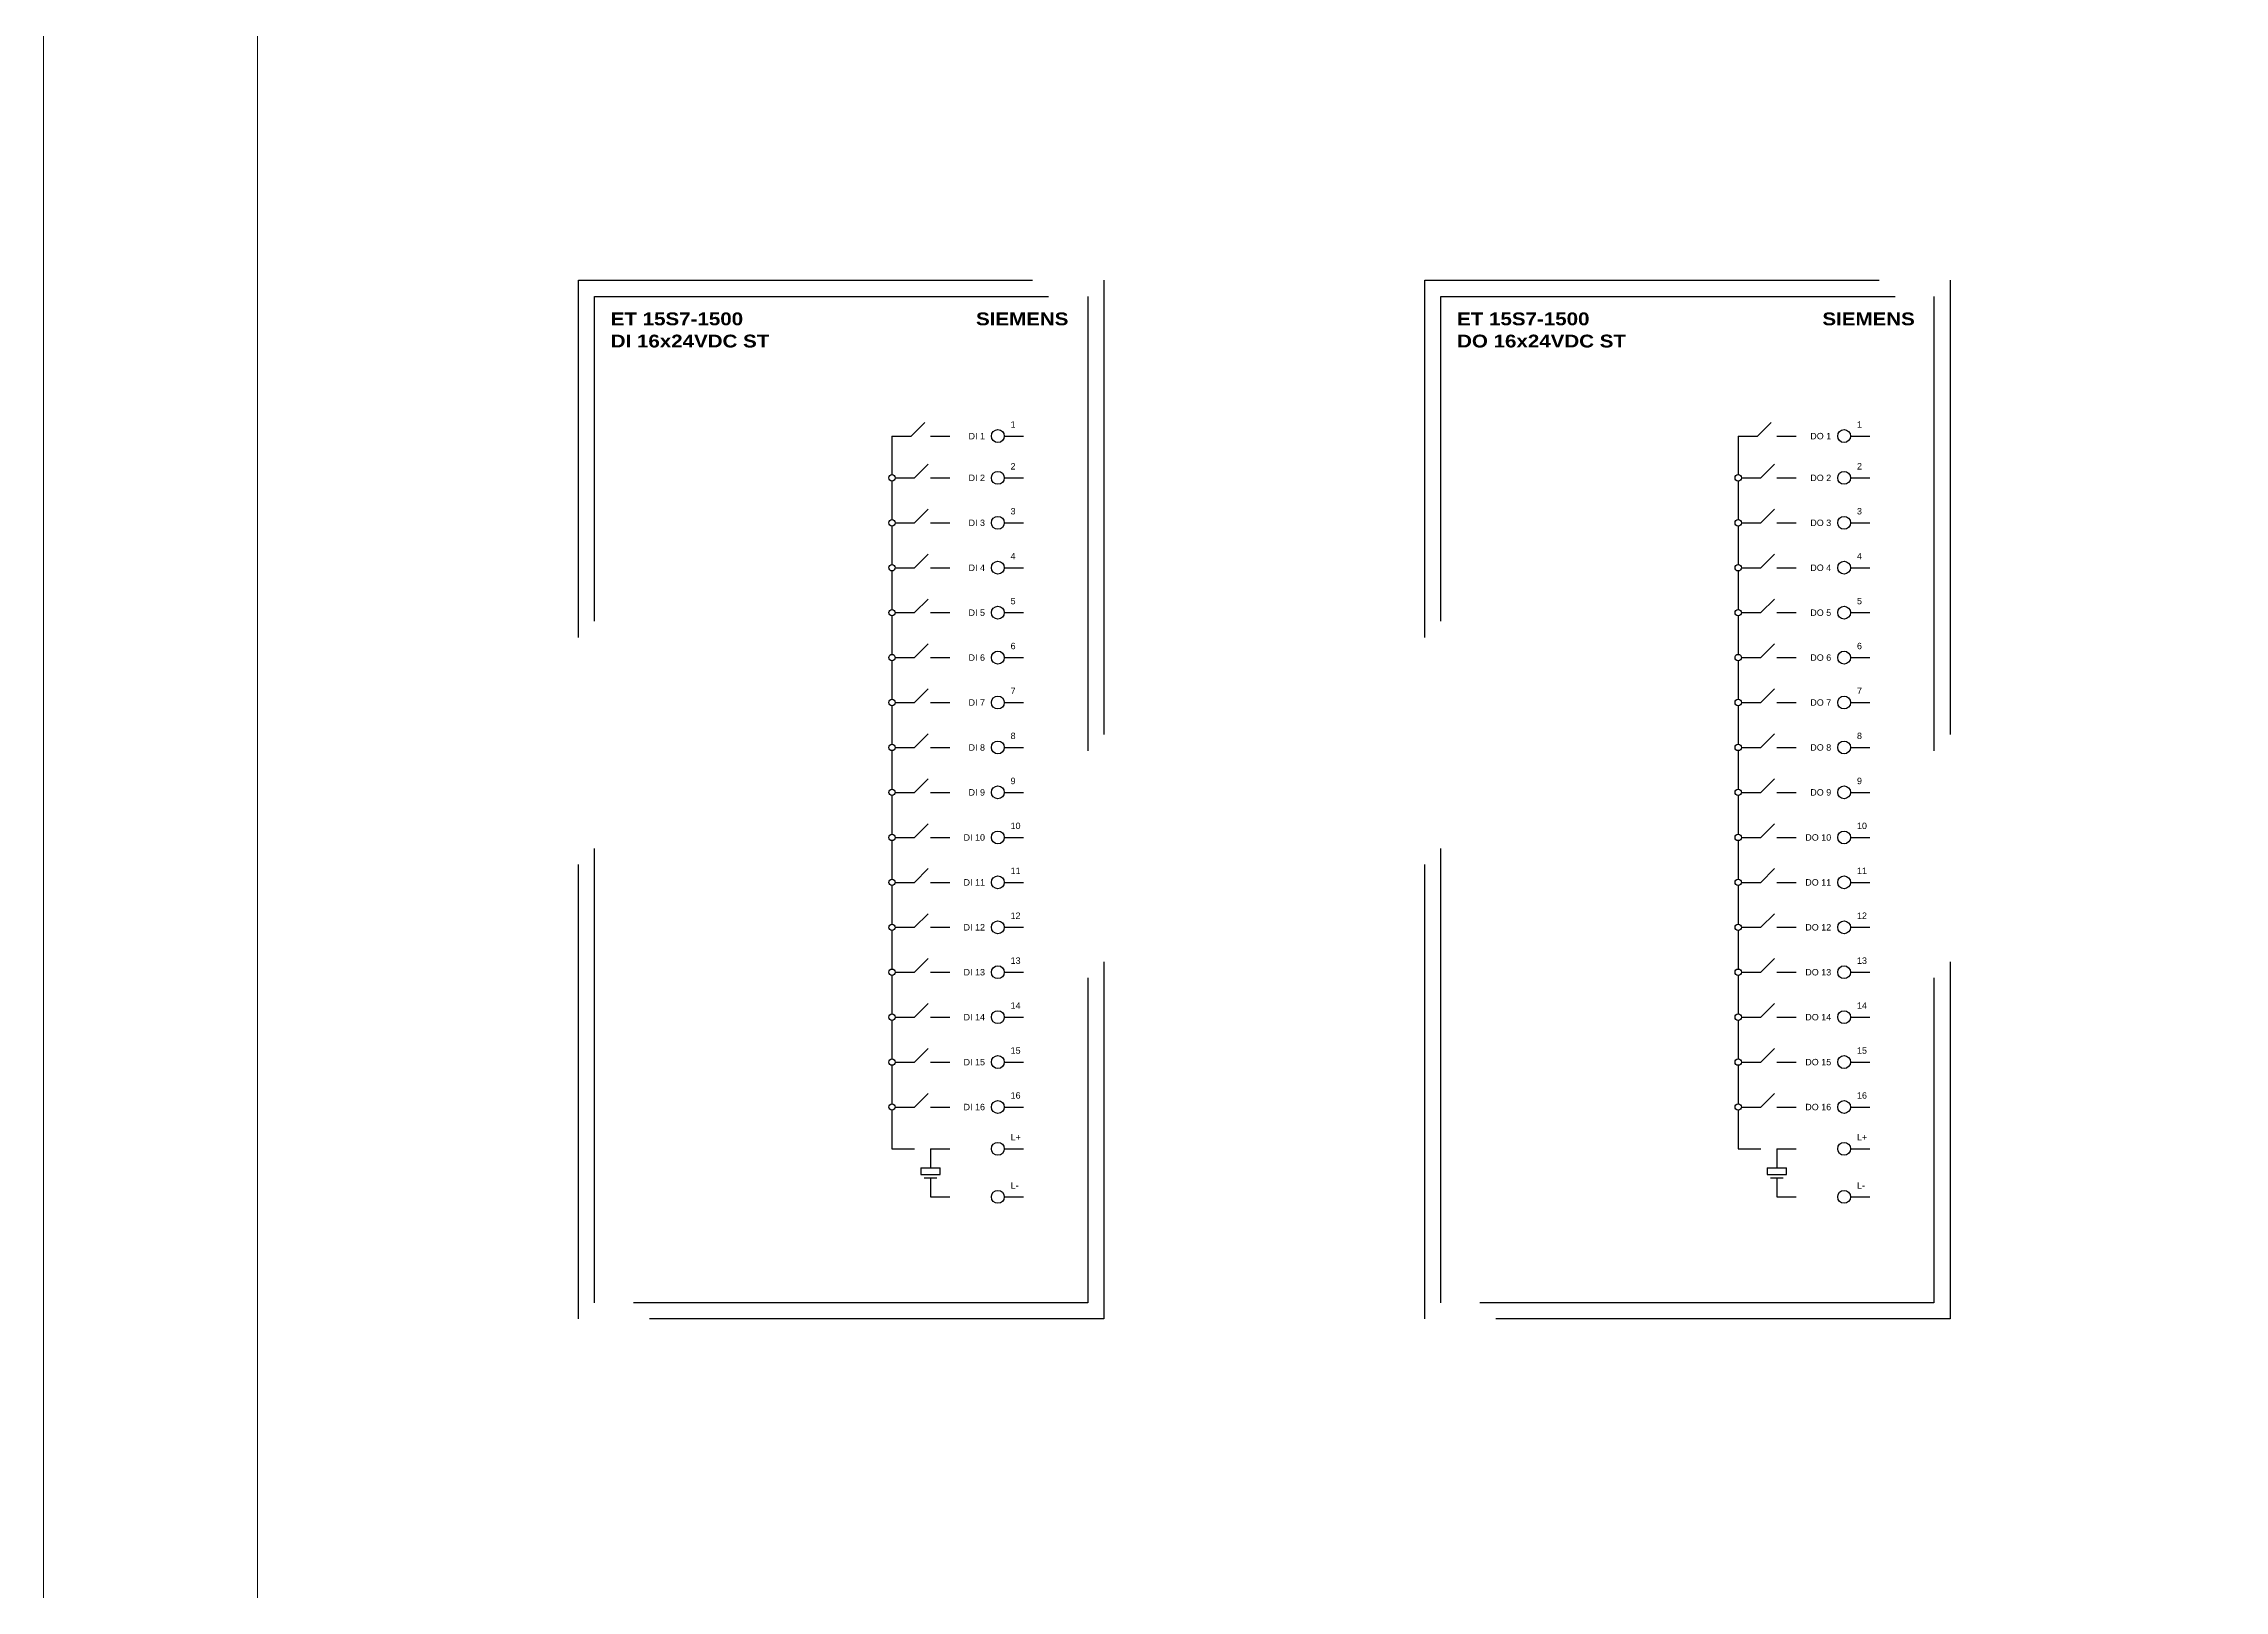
# Model space of a CAD drawing. Header units: centimetres. Extents: x -6233 to 67854, y 107 to 55669.
# Drawn here: x 112 to 1637, y 2329 to 3410 of the extents above; entities that cross this region are included whole.
import ezdxf
from ezdxf.enums import TextEntityAlignment as Align

# ---------------------------------------------------------------- set-up
doc = ezdxf.new("R2010")
doc.units = ezdxf.units.CM
doc.header["$LTSCALE"] = 25.4
doc.linetypes.add('HIDDEN', pattern=[0.375, 0.25, -0.125])
doc.layers.add('Etiket-Line-L', color=7, linetype='Continuous')
doc.layers.add('EtIket-Line-S', color=2, linetype='Continuous')
doc.styles.add('Bold', font='ariblk.ttf', dxfattribs={"height": 25.4})
doc.styles.get("Standard").update_dxf_attribs({"font": 'arial.ttf', "height": 25.4})

# ---------------------------------------------------------------- blocks, each defined once
blk = doc.blocks.new('x5 Out Line')
at = {"lineweight": 15}
blk.add_lwpolyline([(395.797, 9.654), (395.797, 277.058), (9.654, 277.058), (9.654, 9.654)], close=True, dxfattribs=at)
at = {"layer": 'EtIket-Line-S', "lineweight": 9, "ltscale": 0.5}
blk.add_lwpolyline([(0, 0), (405.451, 0), (405.451, 286.712), (0, 286.712)], close=True, dxfattribs=at)

msp = doc.modelspace()

# ---------------------------------------------------------------- linework, layer by layer
at = {"ltscale": 50}
for p, q in [((718.8, 3135.9), (728.3, 3145.4)), ((1310.3, 3135.9), (1319.8, 3145.4)), ((705.3, 3135.9), (718.8, 3135.9)), ((705.3, 3135.9), (705.3, 3109)), ((732.2, 3135.9), (745.7, 3135.9)), ((1296.8, 3135.9), (1310.3, 3135.9)), ((1296.8, 3135.9), (1296.8, 3109)), ((1323.8, 3135.9), (1337.2, 3135.9)), ((721, 3106.7), (730.5, 3116.2)), ((1312.5, 3106.7), (1322.1, 3116.2)), ((705.3, 3104.5), (705.3, 3077.6)), ((707.5, 3106.7), (721, 3106.7)), ((732.2, 3106.7), (745.7, 3106.7)), ((1296.8, 3104.5), (1296.8, 3077.6)), ((1299.1, 3106.7), (1312.5, 3106.7)), ((1323.8, 3106.7), (1337.2, 3106.7)), ((721, 3075.3), (730.5, 3084.8)), ((1312.5, 3075.3), (1322.1, 3084.8)), ((705.3, 3073.1), (705.3, 3046.2)), ((707.5, 3075.3), (721, 3075.3)), ((732.2, 3075.3), (745.7, 3075.3)), ((1296.8, 3073.1), (1296.8, 3046.2)), ((1299.1, 3075.3), (1312.5, 3075.3)), ((1323.8, 3075.3), (1337.2, 3075.3)), ((721, 3043.9), (730.5, 3053.4)), ((1312.5, 3043.9), (1322.1, 3053.4)), ((705.3, 3041.7), (705.3, 3014.7)), ((707.5, 3043.9), (721, 3043.9)), ((732.2, 3043.9), (745.7, 3043.9)), ((1296.8, 3041.7), (1296.8, 3014.7)), ((1299.1, 3043.9), (1312.5, 3043.9)), ((1323.8, 3043.9), (1337.2, 3043.9)), ((721, 3012.5), (730.5, 3022)), ((1312.5, 3012.5), (1322.1, 3022)), ((705.3, 3010.3), (705.3, 2983.3)), ((707.5, 3012.5), (721, 3012.5)), ((732.2, 3012.5), (745.7, 3012.5)), ((1296.8, 3010.3), (1296.8, 2983.3)), ((1299.1, 3012.5), (1312.5, 3012.5)), ((1323.8, 3012.5), (1337.2, 3012.5)), ((721, 2981.1), (730.5, 2990.6)), ((1312.5, 2981.1), (1322.1, 2990.6)), ((705.3, 2978.8), (705.3, 2951.9)), ((707.5, 2981.1), (721, 2981.1)), ((732.2, 2981.1), (745.7, 2981.1)), ((1296.8, 2978.8), (1296.8, 2951.9)), ((1299.1, 2981.1), (1312.5, 2981.1)), ((1323.8, 2981.1), (1337.2, 2981.1)), ((721, 2949.7), (730.5, 2959.2)), ((1312.5, 2949.7), (1322.1, 2959.2)), ((705.3, 2947.4), (705.3, 2920.5)), ((707.5, 2949.7), (721, 2949.7)), ((732.2, 2949.7), (745.7, 2949.7)), ((1296.8, 2947.4), (1296.8, 2920.5)), ((1299.1, 2949.7), (1312.5, 2949.7)), ((1323.8, 2949.7), (1337.2, 2949.7)), ((721, 2918.3), (730.5, 2927.8)), ((1312.5, 2918.3), (1322.1, 2927.8)), ((705.3, 2916), (705.3, 2889.1)), ((707.5, 2918.3), (721, 2918.3)), ((732.2, 2918.3), (745.7, 2918.3)), ((1296.8, 2916), (1296.8, 2889.1)), ((1299.1, 2918.3), (1312.5, 2918.3)), ((1323.8, 2918.3), (1337.2, 2918.3)), ((721, 2886.9), (730.5, 2896.4)), ((1312.5, 2886.9), (1322.1, 2896.4)), ((705.3, 2884.6), (705.3, 2857.7)), ((707.5, 2886.9), (721, 2886.9)), ((732.2, 2886.9), (745.7, 2886.9)), ((1296.8, 2884.6), (1296.8, 2857.7)), ((1299.1, 2886.9), (1312.5, 2886.9)), ((1323.8, 2886.9), (1337.2, 2886.9)), ((705.3, 2853.2), (705.3, 2826.3)), ((707.5, 2855.4), (721, 2855.4)), ((721, 2855.4), (730.5, 2865)), ((732.2, 2855.4), (745.7, 2855.4)), ((1296.8, 2853.2), (1296.8, 2826.3)), ((1299.1, 2855.4), (1312.5, 2855.4)), ((1312.5, 2855.4), (1322.1, 2865)), ((1323.8, 2855.4), (1337.2, 2855.4)), ((705.3, 2821.8), (705.3, 2794.9)), ((707.5, 2824), (721, 2824)), ((721, 2824), (730.5, 2833.6)), ((732.2, 2824), (745.7, 2824)), ((1296.8, 2821.8), (1296.8, 2794.9)), ((1299.1, 2824), (1312.5, 2824)), ((1312.5, 2824), (1322.1, 2833.6)), ((1323.8, 2824), (1337.2, 2824)), ((705.3, 2790.4), (705.3, 2763.5)), ((707.5, 2792.6), (721, 2792.6)), ((721, 2792.6), (730.5, 2802.1)), ((732.2, 2792.6), (745.7, 2792.6)), ((1296.8, 2790.4), (1296.8, 2763.5)), ((1299.1, 2792.6), (1312.5, 2792.6)), ((1312.5, 2792.6), (1322.1, 2802.1)), ((1323.8, 2792.6), (1337.2, 2792.6)), ((707.5, 2761.2), (721, 2761.2)), ((721, 2761.2), (730.5, 2770.7)), ((732.2, 2761.2), (745.7, 2761.2)), ((1299.1, 2761.2), (1312.5, 2761.2)), ((1312.5, 2761.2), (1322.1, 2770.7)), ((1323.8, 2761.2), (1337.2, 2761.2)), ((705.3, 2759), (705.3, 2732)), ((1296.8, 2759), (1296.8, 2732)), ((707.5, 2729.8), (721, 2729.8)), ((721, 2729.8), (730.5, 2739.3)), ((732.2, 2729.8), (745.7, 2729.8)), ((1299.1, 2729.8), (1312.5, 2729.8)), ((1312.5, 2729.8), (1322.1, 2739.3)), ((1323.8, 2729.8), (1337.2, 2729.8)), ((705.3, 2727.6), (705.3, 2700.6)), ((1296.8, 2727.6), (1296.8, 2700.6)), ((707.5, 2698.4), (721, 2698.4)), ((721, 2698.4), (730.5, 2707.9)), ((732.2, 2698.4), (745.7, 2698.4)), ((1299.1, 2698.4), (1312.5, 2698.4)), ((1312.5, 2698.4), (1322.1, 2707.9)), ((1323.8, 2698.4), (1337.2, 2698.4)), ((705.3, 2696.1), (705.3, 2669.2)), ((1296.8, 2696.1), (1296.8, 2669.2)), ((721, 2667), (730.5, 2676.5)), ((1312.5, 2667), (1322.1, 2676.5)), ((705.3, 2664.7), (705.3, 2637.8)), ((707.5, 2667), (721, 2667)), ((732.2, 2667), (745.7, 2667)), ((1296.8, 2664.7), (1296.8, 2637.8)), ((1299.1, 2667), (1312.5, 2667)), ((1323.8, 2667), (1337.2, 2667)), ((705.3, 2637.8), (721, 2637.8)), ((732.2, 2637.8), (745.7, 2637.8)), ((732.2, 2637.8), (732.2, 2624.4)), ((1296.8, 2637.8), (1312.5, 2637.8)), ((1323.8, 2637.8), (1337.2, 2637.8)), ((1323.8, 2637.8), (1323.8, 2624.4)), ((725.5, 2624.4), (738.9, 2624.4)), ((725.5, 2624.4), (725.5, 2619.9)), ((738.9, 2619.9), (738.9, 2624.4)), ((1317, 2624.4), (1330.5, 2624.4)), ((1317, 2624.4), (1317, 2619.9)), ((1330.5, 2619.9), (1330.5, 2624.4)), ((725.5, 2619.9), (738.9, 2619.9)), ((727.7, 2617.6), (736.7, 2617.6)), ((732.2, 2617.6), (732.2, 2604.2)), ((1317, 2619.9), (1330.5, 2619.9)), ((1319.3, 2617.6), (1328.2, 2617.6)), ((1323.8, 2617.6), (1323.8, 2604.2)), ((732.2, 2604.2), (745.7, 2604.2)), ((1323.8, 2604.2), (1337.2, 2604.2))]:
    msp.add_line(p, q, dxfattribs=at)
at = {"color": 6, "ltscale": 50}
for p, q in [((783.8, 3135.9), (797.2, 3135.9)), ((1375.3, 3135.9), (1388.8, 3135.9)), ((783.8, 3106.7), (797.2, 3106.7)), ((1375.3, 3106.7), (1388.8, 3106.7)), ((783.8, 3075.3), (797.2, 3075.3)), ((1375.3, 3075.3), (1388.8, 3075.3)), ((783.8, 3043.9), (797.2, 3043.9)), ((1375.3, 3043.9), (1388.8, 3043.9)), ((783.8, 3012.5), (797.2, 3012.5)), ((1375.3, 3012.5), (1388.8, 3012.5)), ((783.8, 2981.1), (797.2, 2981.1)), ((1375.3, 2981.1), (1388.8, 2981.1)), ((783.8, 2949.7), (797.2, 2949.7)), ((1375.3, 2949.7), (1388.8, 2949.7)), ((783.8, 2918.3), (797.2, 2918.3)), ((1375.3, 2918.3), (1388.8, 2918.3)), ((783.8, 2886.9), (797.2, 2886.9)), ((1375.3, 2886.9), (1388.8, 2886.9)), ((783.8, 2855.4), (797.2, 2855.4)), ((1375.3, 2855.4), (1388.8, 2855.4)), ((783.8, 2824), (797.2, 2824)), ((1375.3, 2824), (1388.8, 2824)), ((783.8, 2792.6), (797.2, 2792.6)), ((1375.3, 2792.6), (1388.8, 2792.6)), ((783.8, 2761.2), (797.2, 2761.2)), ((1375.3, 2761.2), (1388.8, 2761.2)), ((783.8, 2729.8), (797.2, 2729.8)), ((1375.3, 2729.8), (1388.8, 2729.8)), ((783.8, 2698.4), (797.2, 2698.4)), ((1375.3, 2698.4), (1388.8, 2698.4)), ((783.8, 2667), (797.2, 2667)), ((1375.3, 2667), (1388.8, 2667)), ((783.8, 2637.8), (797.2, 2637.8)), ((1375.3, 2637.8), (1388.8, 2637.8)), ((783.8, 2604.2), (797.2, 2604.2)), ((1375.3, 2604.2), (1388.8, 2604.2))]:
    msp.add_line(p, q, dxfattribs=at)
at = {"linetype": 'HIDDEN', "ltscale": 50}
for points in [[(486.1, 3244.8), (853.3, 3244.8), (853.3, 2519), (486.1, 2519)], [(1077.7, 3244.8), (1444.9, 3244.8), (1444.9, 2519), (1077.7, 2519)]]:
    msp.add_lwpolyline(points, close=True, dxfattribs=at)
at = {"color": 6, "linetype": 'HIDDEN', "ltscale": 50}
for points in [[(497.3, 3233.5), (842.1, 3233.5), (842.1, 2530.2), (497.3, 2530.2)], [(1088.9, 3233.5), (1433.6, 3233.5), (1433.6, 2530.2), (1088.9, 2530.2)]]:
    msp.add_lwpolyline(points, close=True, dxfattribs=at)
at = {"color": 6, "ltscale": 500}
for centre in [(779.3, 3135.9), (1370.8, 3135.9), (779.3, 3106.7), (1370.8, 3106.7), (779.3, 3075.3), (1370.8, 3075.3), (779.3, 3043.9), (1370.8, 3043.9), (779.3, 3012.5), (1370.8, 3012.5), (779.3, 2981.1), (1370.8, 2981.1), (779.3, 2949.7), (1370.8, 2949.7), (779.3, 2918.3), (1370.8, 2918.3), (779.3, 2886.9), (1370.8, 2886.9), (779.3, 2855.4), (1370.8, 2855.4), (779.3, 2824), (1370.8, 2824), (779.3, 2792.6), (1370.8, 2792.6), (779.3, 2761.2), (1370.8, 2761.2), (779.3, 2729.8), (1370.8, 2729.8), (779.3, 2698.4), (1370.8, 2698.4), (779.3, 2667), (1370.8, 2667), (779.3, 2637.8), (1370.8, 2637.8), (779.3, 2604.2), (1370.8, 2604.2)]:
    msp.add_circle(centre, 4.49, dxfattribs=at)
at = {"ltscale": 500}
for centre in [(705.3, 3106.7), (1296.8, 3106.7), (705.3, 3075.3), (1296.8, 3075.3), (705.3, 3043.9), (1296.8, 3043.9), (705.3, 3012.5), (1296.8, 3012.5), (705.3, 2981.1), (1296.8, 2981.1), (705.3, 2949.7), (1296.8, 2949.7), (705.3, 2918.3), (1296.8, 2918.3), (705.3, 2886.9), (1296.8, 2886.9), (705.3, 2855.4), (1296.8, 2855.4), (705.3, 2824), (1296.8, 2824), (705.3, 2792.6), (1296.8, 2792.6), (705.3, 2761.2), (1296.8, 2761.2), (705.3, 2729.8), (1296.8, 2729.8), (705.3, 2698.4), (1296.8, 2698.4), (705.3, 2667), (1296.8, 2667)]:
    msp.add_circle(centre, 2.24, dxfattribs=at)

# ---------------------------------------------------------------- block references
at = {"layer": 'Etiket-Line-L', "lineweight": 0, "xscale": 15.48351216233742, "yscale": 15.48351216233742, "zscale": 15.48351216233742}
msp.add_blockref('x5 Out Line', (112.3, 109.5), dxfattribs=at)

# ---------------------------------------------------------------- texts
at = {"ltscale": 500, "style": 'Bold'}
for s, p in [('ET 15S7-1500', (508.7, 3222.3)), ('ET 15S7-1500', (1100.3, 3222.3)), ('DI 16x24VDC ST', (508.7, 3206.8)), ('DO 16x24VDC ST', (1100.3, 3206.8))]:
    msp.add_text(s, height=8.974, dxfattribs=at).set_placement(p, align=Align.TOP_LEFT)
for p in [(828.6, 3222.3), (1420.2, 3222.3)]:
    msp.add_text('SIEMENS', height=8.97, dxfattribs=at).set_placement(p, align=Align.TOP_RIGHT)
at = {"ltscale": 500}
for s, p in [('1', (788.2, 3140.4)), ('1', (1379.8, 3140.4)), ('2', (788.2, 3111.2)), ('2', (1379.8, 3111.2)), ('3', (788.2, 3079.8)), ('3', (1379.8, 3079.8)), ('4', (788.2, 3048.4)), ('4', (1379.8, 3048.4)), ('5', (788.2, 3017)), ('5', (1379.8, 3017)), ('6', (788.2, 2985.6)), ('6', (1379.8, 2985.6)), ('7', (788.2, 2954.2)), ('7', (1379.8, 2954.2)), ('8', (788.2, 2922.8)), ('8', (1379.8, 2922.8)), ('9', (788.2, 2891.3)), ('9', (1379.8, 2891.3)), ('10', (788.2, 2859.9)), ('10', (1379.8, 2859.9)), ('11', (788.2, 2828.5)), ('11', (1379.8, 2828.5)), ('12', (788.2, 2797.1)), ('12', (1379.8, 2797.1)), ('13', (788.2, 2765.7)), ('13', (1379.8, 2765.7)), ('14', (788.2, 2734.3)), ('14', (1379.8, 2734.3)), ('15', (788.2, 2702.9)), ('15', (1379.8, 2702.9)), ('16', (788.2, 2671.5)), ('16', (1379.8, 2671.5)), ('L+', (788.2, 2642.3)), ('L+', (1379.8, 2642.3)), ('L-', (788.2, 2608.6)), ('L-', (1379.8, 2608.6))]:
    msp.add_text(s, height=4.49, dxfattribs=at).set_placement(p, align=Align.BOTTOM_LEFT)
for s, p in [('DI 1', (770.3, 3135.9)), ('DO 1', (1361.8, 3135.9)), ('DI 2', (770.3, 3106.7)), ('DO 2', (1361.8, 3106.7)), ('DI 3', (770.3, 3075.3)), ('DO 3', (1361.8, 3075.3)), ('DI 4', (770.3, 3043.9)), ('DO 4', (1361.8, 3043.9)), ('DI 5', (770.3, 3012.5)), ('DO 5', (1361.8, 3012.5)), ('DI 6', (770.3, 2981.1)), ('DO 6', (1361.8, 2981.1)), ('DI 7', (770.3, 2949.7)), ('DO 7', (1361.8, 2949.7)), ('DI 8', (770.3, 2918.3)), ('DO 8', (1361.8, 2918.3)), ('DI 9', (770.3, 2886.9)), ('DO 9', (1361.8, 2886.9)), ('DI 10', (770.3, 2855.4)), ('DO 10', (1361.8, 2855.4)), ('DI 11', (770.3, 2824)), ('DO 11', (1361.8, 2824)), ('DI 12', (770.3, 2792.6)), ('DO 12', (1361.8, 2792.6)), ('DI 13', (770.3, 2761.2)), ('DO 13', (1361.8, 2761.2)), ('DI 14', (770.3, 2729.8)), ('DO 14', (1361.8, 2729.8)), ('DI 15', (770.3, 2698.4)), ('DO 15', (1361.8, 2698.4)), ('DI 16', (770.3, 2667)), ('DO 16', (1361.8, 2667))]:
    msp.add_text(s, height=4.49, dxfattribs=at).set_placement(p, align=Align.MIDDLE_RIGHT)

doc.saveas('drawing.dxf')
